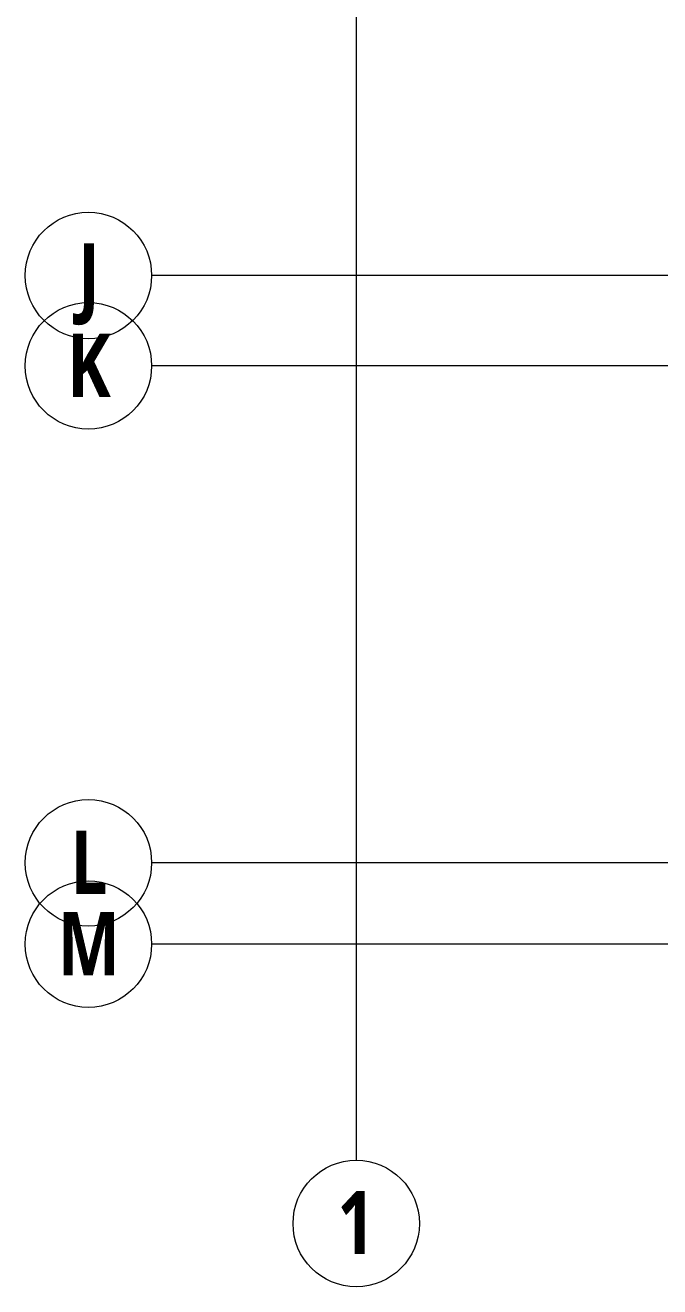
# Model space of a CAD drawing. Header units: millimetres. Extents: x -41779 to 122129, y -6962 to 59838.
# Drawn here: x -29015 to -18475, y -4008 to 16936 of the extents above; entities that cross this region are included whole.
import ezdxf

# ---------------------------------------------------------------- set-up
doc = ezdxf.new("R2010")
doc.units = ezdxf.units.MM
doc.linetypes.add('Grid Line', pattern=[10, 8, -1, 0, -1])
doc.layers.add('S-GRID', color=1, linetype='Continuous', lineweight=5)
doc.layers.add('S-GRID-IDEN', color=1, linetype='Continuous', lineweight=9)
doc.styles.add('Roboto_B', font='Roboto-Bold.ttf', dxfattribs={"width": 0.8, "height": 1050})

# ---------------------------------------------------------------- blocks, each defined once
blk = doc.blocks.new('Grid - Circle-565542-Level 2 -  FRAME')
at = {"layer": 'S-GRID-IDEN'}
blk.add_circle((0, 0), 3.5, dxfattribs=at)

msp = doc.modelspace()

# ---------------------------------------------------------------- linework, layer by layer
at = {"layer": 'S-GRID', "linetype": 'Grid Line'}
for p, q in [((-23517, 55247), (-23517, -1908)), ((76597, 12781), (-26915, 12781)), ((76597, 11281), (-26915, 11281)), ((76597, 3031), (-26915, 3031)), ((76597, 1681), (-26915, 1681))]:
    msp.add_line(p, q, dxfattribs=at)

# ---------------------------------------------------------------- block references
at = {"layer": 'S-GRID-IDEN', "xscale": 299.9999999999997, "yscale": 299.9999999999997, "zscale": 299.9999999999997}
for p, rotation in [((-27965, 12781), 90), ((-27965, 11281), 90), ((-27965, 3031), 90), ((-27965, 1681), 90), ((-23517, -2958), 180)]:
    msp.add_blockref('Grid - Circle-565542-Level 2 -  FRAME', p, dxfattribs=dict(at, rotation=rotation))

# ---------------------------------------------------------------- texts
at = {"layer": 'S-GRID-IDEN', "lineweight": 5, "char_height": 1050, "attachment_point": 2, "line_spacing_factor": 1.016846, "style": 'Roboto_B'}
for s, insert, width in [('\\fRoboto|b1|i0|c0|p2|;\\W.8;J', (-27957, 13315), 781.03), ('\\fRoboto|b1|i0|c0|p2|;\\W.8;K', (-27957, 11815), 900.17), ('\\fRoboto|b1|i0|c0|p2|;\\W.8;L', (-27957, 3565), 781.03), ('\\fRoboto|b1|i0|c0|p2|;\\W.8;M', (-27957, 2215), 1231.11), ('\\fRoboto|b1|i0|c0|p2|;\\W.8;1', (-23517, -2416), 807.5)]:
    msp.add_mtext(s, dxfattribs=dict(at, insert=insert, width=width))

doc.saveas('drawing.dxf')
